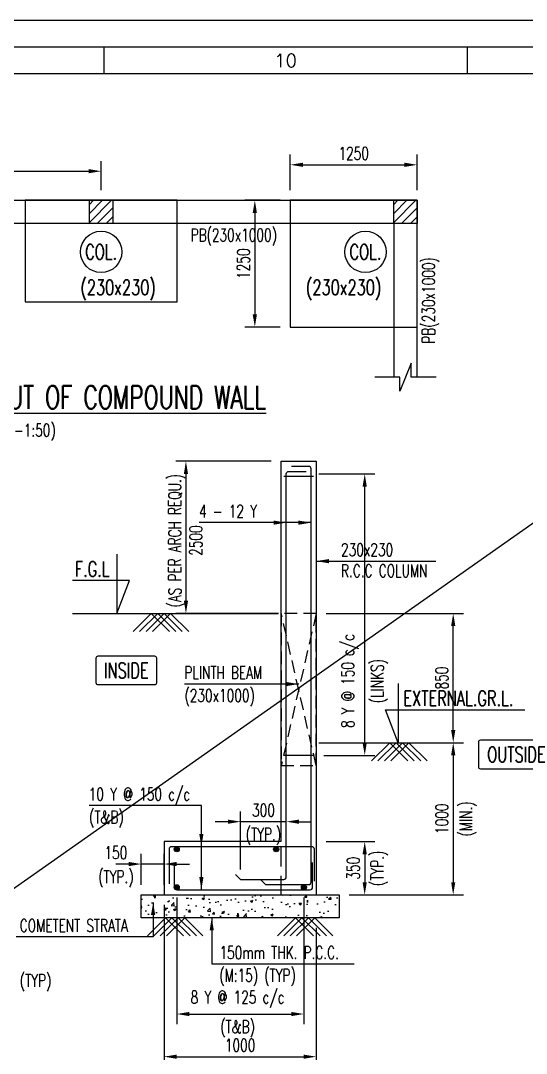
# Model space of a CAD drawing. Header units: millimetres. Extents: x 2843046 to 3042813, y -234641 to -168101.
# Drawn here: x 2906966 to 2916938, y -188464 to -168101 of the extents above; entities that cross this region are included whole.
import ezdxf
from ezdxf.enums import TextEntityAlignment as Align

# ---------------------------------------------------------------- set-up
doc = ezdxf.new("R2010")
doc.units = ezdxf.units.MM
doc.header["$MEASUREMENT"] = 0
doc.header["$PDMODE"] = 34
doc.header["$PDSIZE"] = -5
doc.linetypes.add('Hidden', pattern=[0.375, 0.25, -0.125])
for name, color, linetype in [('NO. BEAM', 3, 'Continuous'), ('PNA', 8, 'Continuous'), ('S- PILE CAP', 4, 'Continuous'), ('S-BEAM NO', 3, 'Continuous'), ('S-BEAM OUTER', 4, 'Continuous'), ('S-BEAM SIZES', 3, 'Continuous'), ('S-BRECK LINE', 8, 'Continuous'), ('S-COLUMN', 1, 'Continuous'), ('S-COLUMN CIRCLE', 9, 'Continuous'), ('S-COLUMN HATCH', 8, 'Continuous'), ('S-COLUMN NO', 2, 'Continuous'), ('S-COLUMN SIZES', 2, 'Continuous'), ('S-CUT LINE', 8, 'Continuous'), ('S-DIM-1', 5, 'Continuous'), ('S-FOOTING', 4, 'Continuous'), ('S-LEVEL SECTION', 3, 'Continuous'), ('S-PCC', 9, 'Continuous'), ('S-REINFORCEMENT', 6, 'Continuous'), ('S-TEXT', 2, 'Continuous'), ('S-TEXT-1', 4, 'Continuous'), ('S-TITIL', 6, 'Continuous'), ('SHEET', 7, 'Continuous'), ('TITLE', 6, 'Continuous')]:
    doc.layers.add(name, color=color, linetype=linetype)
doc.styles.add('ROMANS', font='simplex.shx', dxfattribs={"width": 0.7})
doc.dimstyles.new('dim100', dxfattribs={"dimtxt": 250, "dimasz": 250, "dimexe": 200, "dimexo": 200, "dimgap": 100, "dimtad": 1, "dimdec": 0, "dimzin": 0, "dimdsep": 46, "dimtxsty": 'ROMANS', "dimcen": 0, "dimclrd": 5, "dimclre": 5, "dimclrt": 4, "dimadec": 0, "dimazin": 0, "dimtfac": 1, "dimtdec": 0, "dimtix": 1, "dimtofl": 0, "dimtmove": 2, "dimatfit": 3, "dimfxl": 0, "dimtolj": 1, "dimtzin": 0, "dimlwd": -1, "dimlwe": -1, "dimarcsym": 0})
doc.dimstyles.new('dim33.33', dxfattribs={"dimtxt": 250, "dimasz": 250, "dimexe": 200, "dimexo": 200, "dimgap": 100, "dimtad": 1, "dimdec": 0, "dimlfac": 0.333331, "dimzin": 0, "dimdsep": 46, "dimtxsty": 'ROMANS', "dimcen": 0, "dimclrd": 5, "dimclre": 5, "dimclrt": 4, "dimadec": 0, "dimazin": 0, "dimtfac": 1, "dimtdec": 0, "dimtix": 1, "dimtofl": 0, "dimtmove": 2, "dimatfit": 3, "dimfxl": 0, "dimtolj": 1, "dimtzin": 0, "dimlwd": -1, "dimlwe": -1, "dimarcsym": 0})
doc.dimstyles.new('dim50', dxfattribs={"dimtxt": 250, "dimasz": 250, "dimexe": 200, "dimexo": 200, "dimgap": 100, "dimtad": 1, "dimdec": 0, "dimlfac": 0.5, "dimzin": 0, "dimdsep": 46, "dimtxsty": 'ROMANS', "dimcen": 0, "dimclrd": 5, "dimclre": 5, "dimclrt": 4, "dimadec": 0, "dimazin": 0, "dimtfac": 1, "dimtdec": 0, "dimtix": 1, "dimtofl": 0, "dimtmove": 2, "dimatfit": 3, "dimfxl": 0, "dimtolj": 1, "dimtzin": 0, "dimlwd": -1, "dimlwe": -1, "dimarcsym": 0})

# ---------------------------------------------------------------- blocks, each defined once
blk = doc.blocks.new('zw$C05B')
at = {"flags": 128}
blk.add_lwpolyline([(0, 0), (82749, 0), (82749, 58210), (0, 58210)], close=True, dxfattribs=at)
at = {"layer": 'PNA'}
for p, q in [((61569, 57718), (61569, 57226)), ((68301, 57718), (68301, 57226))]:
    blk.add_line(p, q, dxfattribs=at)
at = {"layer": 'PNA', "color": 1}
for points in [[(984, 492), (82257, 492), (82257, 57718), (984, 57718)], [(1968, 984), (81765, 984), (81765, 57226), (1968, 57226)]]:
    blk.add_lwpolyline(points, close=True, dxfattribs=at)
at = {"layer": 'PNA', "style": 'ROMANS'}
blk.add_text('10', height=246, dxfattribs=at).set_placement((64936, 57472), align=Align.MIDDLE)
blk = doc.blocks.new('*D123')
at = {"layer": 'Defpoints', "color": 0, "lineweight": -2}
for p in [(2908554, -171070), (2902554, -171643), (2908554, -171643)]:
    blk.add_point(p, dxfattribs=at)
at = {"layer": 'S-DIM-1', "color": 5}
for p, q in [((2902554, -171443), (2902554, -170870)), ((2908554, -171443), (2908554, -170870)), ((2902804, -171070), (2908304, -171070))]:
    blk.add_line(p, q, dxfattribs=at)
at = {"layer": 'S-DIM-1', "color": 5, "lineweight": -2}
for points in [[(2902804, -171028), (2902804, -171111), (2902554, -171070)], [(2908304, -171111), (2908304, -171028), (2908554, -171070)]]:
    blk.add_solid(points, dxfattribs=at)
at = {"layer": 'S-DIM-1', "color": 4, "char_height": 250, "attachment_point": 5, "style": 'ROMANS'}
for s, insert in [('\\A1;3000', (2905554, -170845)), ('\\A1;(TYP.)', (2905554, -171360))]:
    blk.add_mtext(s, dxfattribs=dict(at, insert=insert))
blk = doc.blocks.new('*D126')
at = {"layer": 'Defpoints', "color": 0, "lineweight": -2}
for p in [(2912284, -171643), (2911584, -174143), (2912284, -174143)]:
    blk.add_point(p, dxfattribs=at)
at = {"layer": 'S-DIM-1', "color": 5}
for p, q in [((2912084, -171643), (2911384, -171643)), ((2911584, -171893), (2911584, -173893)), ((2912084, -174143), (2911384, -174143))]:
    blk.add_line(p, q, dxfattribs=at)
at = {"layer": 'S-DIM-1', "color": 5, "lineweight": -2}
for points in [[(2911625, -171893), (2911542, -171893), (2911584, -171643)], [(2911542, -173893), (2911625, -173893), (2911584, -174143)]]:
    blk.add_solid(points, dxfattribs=at)
at = {"layer": 'S-DIM-1', "color": 4, "insert": (2911359, -172893), "char_height": 250, "attachment_point": 5, "rotation": 90, "style": 'ROMANS'}
blk.add_mtext('\\A1;1250', dxfattribs=at)
blk = doc.blocks.new('*D127')
at = {"layer": 'Defpoints', "color": 0, "lineweight": -2}
for p in [(2914784, -170943), (2912284, -171643), (2914784, -171643)]:
    blk.add_point(p, dxfattribs=at)
at = {"layer": 'S-DIM-1', "color": 5}
for p, q in [((2912284, -171443), (2912284, -170743)), ((2914784, -171443), (2914784, -170743)), ((2912534, -170943), (2914534, -170943))]:
    blk.add_line(p, q, dxfattribs=at)
at = {"layer": 'S-DIM-1', "color": 5, "lineweight": -2}
for points in [[(2912534, -170901), (2912534, -170985), (2912284, -170943)], [(2914534, -170985), (2914534, -170901), (2914784, -170943)]]:
    blk.add_solid(points, dxfattribs=at)
at = {"layer": 'S-DIM-1', "color": 4, "insert": (2913534, -170718), "char_height": 250, "attachment_point": 5, "style": 'ROMANS'}
blk.add_mtext('\\A1;1250', dxfattribs=at)
blk = doc.blocks.new('*D130')
at = {"layer": 'Defpoints', "color": 0, "lineweight": -2}
for p in [(2911304, -183896), (2912204, -184307), (2911304, -185036)]:
    blk.add_point(p, dxfattribs=at)
at = {"layer": 'S-DIM-1', "color": 5}
for p, q in [((2911304, -184836), (2911304, -183696)), ((2912204, -184107), (2912204, -183696))]:
    blk.add_line(p, q, dxfattribs=at)
at = {"layer": 'S-DIM-1', "color": 5, "lineweight": -3}
for p, q in [((2911054, -183896), (2910804, -183896)), ((2912204, -183896), (2911304, -183896)), ((2912454, -183896), (2912704, -183896))]:
    blk.add_line(p, q, dxfattribs=at)
at = {"layer": 'S-DIM-1', "color": 5, "lineweight": -2}
for points in [[(2911054, -183938), (2911054, -183855), (2911304, -183896)], [(2912454, -183855), (2912454, -183938), (2912204, -183896)]]:
    blk.add_solid(points, dxfattribs=at)
at = {"layer": 'S-DIM-1', "color": 4, "char_height": 250, "attachment_point": 5, "style": 'ROMANS'}
for s, insert in [('\\A1;300', (2911754, -183671)), ('\\A1;(TYP.)', (2911754, -184187))]:
    blk.add_mtext(s, dxfattribs=dict(at, insert=insert))
blk = doc.blocks.new('*D131')
at = {"layer": 'Defpoints', "color": 0, "lineweight": -2}
for p in [(2912644, -177039), (2913751, -177039), (2912744, -182589)]:
    blk.add_point(p, dxfattribs=at)
at = {"layer": 'S-DIM-1', "color": 5}
for p, q in [((2912844, -177039), (2913951, -177039)), ((2912944, -182589), (2913951, -182589))]:
    blk.add_line(p, q, dxfattribs=at)
at = {"layer": 'S-DIM-1', "color": 5, "lineweight": -3}
blk.add_line((2913751, -182339), (2913751, -177289), dxfattribs=at)
at = {"layer": 'S-DIM-1', "color": 5, "lineweight": -2}
for points in [[(2913792, -177289), (2913709, -177289), (2913751, -177039)], [(2913709, -182339), (2913792, -182339), (2913751, -182589)]]:
    blk.add_solid(points, dxfattribs=at)
at = {"layer": 'S-DIM-1', "color": 4, "char_height": 250, "attachment_point": 5, "rotation": 90, "style": 'ROMANS'}
for s, insert in [('\\A1;8 Y @ 150 c/c', (2913460, -181121)), ('\\A1;(LINKS)', (2914041, -181121))]:
    blk.add_mtext(s, dxfattribs=dict(at, insert=insert))
blk = doc.blocks.new('*D132')
at = {"layer": 'Defpoints', "color": 0, "lineweight": -2}
for p in [(2912794, -184289), (2913244, -185339), (2913751, -185339)]:
    blk.add_point(p, dxfattribs=at)
at = {"layer": 'S-DIM-1', "color": 5}
for p, q in [((2912994, -184289), (2913951, -184289)), ((2913444, -185339), (2913951, -185339))]:
    blk.add_line(p, q, dxfattribs=at)
at = {"layer": 'S-DIM-1', "color": 5, "lineweight": -3}
blk.add_line((2913751, -184539), (2913751, -185089), dxfattribs=at)
at = {"layer": 'S-DIM-1', "color": 5, "lineweight": -2}
for points in [[(2913792, -184539), (2913709, -184539), (2913751, -184289)], [(2913709, -185089), (2913792, -185089), (2913751, -185339)]]:
    blk.add_solid(points, dxfattribs=at)
at = {"layer": 'S-DIM-1', "color": 4, "char_height": 250, "attachment_point": 5, "rotation": 90, "style": 'ROMANS'}
for s, insert in [('\\A1;350', (2913526, -184814)), ('\\A1;(TYP.)', (2914041, -184814))]:
    blk.add_mtext(s, dxfattribs=dict(at, insert=insert))
blk = doc.blocks.new('*D133')
at = {"layer": 'Defpoints', "color": 0, "lineweight": -2}
for p in [(2910044, -185189), (2912552, -185189), (2912552, -187689)]:
    blk.add_point(p, dxfattribs=at)
at = {"layer": 'S-DIM-1', "color": 5}
for p, q in [((2910044, -185389), (2910044, -187889)), ((2912552, -185389), (2912552, -187889)), ((2910294, -187689), (2912302, -187689))]:
    blk.add_line(p, q, dxfattribs=at)
at = {"layer": 'S-DIM-1', "color": 5, "lineweight": -2}
for points in [[(2910294, -187648), (2910294, -187731), (2910044, -187689)], [(2912302, -187731), (2912302, -187648), (2912552, -187689)]]:
    blk.add_solid(points, dxfattribs=at)
at = {"layer": 'S-DIM-1', "color": 4, "char_height": 250, "attachment_point": 5, "style": 'ROMANS'}
for s, insert in [('\\A1;8 Y @ 125 c/c', (2911244, -187399)), ('\\A1;(T&B)', (2911244, -187980))]:
    blk.add_mtext(s, dxfattribs=dict(at, insert=insert))
blk = doc.blocks.new('*D134')
at = {"layer": 'Defpoints', "color": 0, "lineweight": -2}
for p in [(2909794, -185339), (2912794, -185789), (2912794, -188530)]:
    blk.add_point(p, dxfattribs=at)
at = {"layer": 'S-DIM-1', "color": 5}
for p, q in [((2909794, -185539), (2909794, -188730)), ((2912794, -185989), (2912794, -188730)), ((2910044, -188530), (2912544, -188530))]:
    blk.add_line(p, q, dxfattribs=at)
at = {"layer": 'S-DIM-1', "color": 5, "lineweight": -2}
for points in [[(2910044, -188489), (2910044, -188572), (2909794, -188530)], [(2912544, -188572), (2912544, -188489), (2912794, -188530)]]:
    blk.add_solid(points, dxfattribs=at)
at = {"layer": 'S-DIM-1', "color": 4, "char_height": 250, "attachment_point": 5, "style": 'ROMANS'}
for s, insert in [('\\A1;1000', (2911294, -188305)), ('\\A1;(TYP.)', (2911294, -188821))]:
    blk.add_mtext(s, dxfattribs=dict(at, insert=insert))
blk = doc.blocks.new('*D135')
at = {"layer": 'Defpoints', "color": 0, "lineweight": -2}
for p in [(2912644, -182339), (2913244, -185339), (2915496, -185339)]:
    blk.add_point(p, dxfattribs=at)
at = {"layer": 'S-DIM-1', "color": 5}
for p, q in [((2912844, -182339), (2915696, -182339)), ((2913444, -185339), (2915696, -185339))]:
    blk.add_line(p, q, dxfattribs=at)
at = {"layer": 'S-DIM-1', "color": 5, "lineweight": -3}
blk.add_line((2915496, -182589), (2915496, -185089), dxfattribs=at)
at = {"layer": 'S-DIM-1', "color": 5, "lineweight": -2}
for points in [[(2915538, -182589), (2915455, -182589), (2915496, -182339)], [(2915455, -185089), (2915538, -185089), (2915496, -185339)]]:
    blk.add_solid(points, dxfattribs=at)
at = {"layer": 'S-DIM-1', "color": 4, "char_height": 250, "attachment_point": 5, "rotation": 90, "style": 'ROMANS'}
for s, insert in [('\\A1;1000', (2915271, -183839)), ('\\A1;(MIN.)', (2915787, -183839))]:
    blk.add_mtext(s, dxfattribs=dict(at, insert=insert))
blk = doc.blocks.new('*D136')
at = {"layer": 'Defpoints', "color": 0, "lineweight": -2}
for p in [(2912794, -179789), (2915496, -179789), (2912944, -182339)]:
    blk.add_point(p, dxfattribs=at)
at = {"layer": 'S-DIM-1', "color": 5}
for p, q in [((2912994, -179789), (2915696, -179789)), ((2913144, -182339), (2915696, -182339))]:
    blk.add_line(p, q, dxfattribs=at)
at = {"layer": 'S-DIM-1', "color": 5, "lineweight": -3}
blk.add_line((2915496, -182089), (2915496, -180039), dxfattribs=at)
at = {"layer": 'S-DIM-1', "color": 5, "lineweight": -2}
for points in [[(2915538, -180039), (2915455, -180039), (2915496, -179789)], [(2915455, -182089), (2915538, -182089), (2915496, -182339)]]:
    blk.add_solid(points, dxfattribs=at)
at = {"layer": 'S-DIM-1', "color": 4, "insert": (2915271, -181064), "char_height": 250, "attachment_point": 5, "rotation": 90, "style": 'ROMANS'}
blk.add_mtext('\\A1;850', dxfattribs=at)
blk = doc.blocks.new('*D137')
at = {"layer": 'Defpoints', "color": 0, "lineweight": -2}
for p in [(2909344, -184732), (2909344, -185339), (2909794, -185339)]:
    blk.add_point(p, dxfattribs=at)
at = {"layer": 'S-DIM-1', "color": 5}
for p, q in [((2909344, -185139), (2909344, -184532)), ((2909794, -185139), (2909794, -184532))]:
    blk.add_line(p, q, dxfattribs=at)
at = {"layer": 'S-DIM-1', "color": 5, "lineweight": -3}
for p, q in [((2909094, -184732), (2908844, -184732)), ((2909794, -184732), (2909344, -184732)), ((2910044, -184732), (2910294, -184732))]:
    blk.add_line(p, q, dxfattribs=at)
at = {"layer": 'S-DIM-1', "color": 5, "lineweight": -2}
for points in [[(2909094, -184774), (2909094, -184690), (2909344, -184732)], [(2910044, -184690), (2910044, -184774), (2909794, -184732)]]:
    blk.add_solid(points, dxfattribs=at)
at = {"layer": 'S-DIM-1', "color": 4, "char_height": 250, "attachment_point": 5, "style": 'ROMANS'}
for s, insert in [('\\A1;150', (2908844, -184507)), ('\\A1;(TYP.)', (2908844, -185023))]:
    blk.add_mtext(s, dxfattribs=dict(at, insert=insert))
blk = doc.blocks.new('*D141')
at = {"layer": 'Defpoints', "color": 0, "lineweight": -2}
for p in [(2912104, -176789), (2910225, -179789), (2912254, -179789)]:
    blk.add_point(p, dxfattribs=at)
at = {"layer": 'S-DIM-1', "color": 5}
for p, q in [((2911904, -176789), (2910025, -176789)), ((2912054, -179789), (2910025, -179789))]:
    blk.add_line(p, q, dxfattribs=at)
at = {"layer": 'S-DIM-1', "color": 5, "lineweight": -3}
blk.add_line((2910225, -177039), (2910225, -179539), dxfattribs=at)
at = {"layer": 'S-DIM-1', "color": 5, "lineweight": -2}
for points in [[(2910267, -177039), (2910184, -177039), (2910225, -176789)], [(2910184, -179539), (2910267, -179539), (2910225, -179789)]]:
    blk.add_solid(points, dxfattribs=at)
at = {"layer": 'S-DIM-1', "color": 4, "insert": (2910213, -178353), "char_height": 250, "attachment_point": 5, "rotation": 90, "style": 'ROMANS'}
blk.add_mtext('\\A1;{(AS PER ARCH REQU.)\\P2500}', dxfattribs=at)

msp = doc.modelspace()

# ---------------------------------------------------------------- hatches: boundary and pattern name
at = {"layer": 'S-COLUMN HATCH'}
h = msp.add_hatch(dxfattribs=at)
h.set_pattern_fill('ANSI31', color=256, scale=1000, angle=360, style=0)
h.set_pattern_definition([(45, (-15414461.37, 1230941.06), (-88.38834765, 88.38834765), [])])
h.paths.add_polyline_path([(2908323.6, -172103), (2908323.6, -171643), (2908783.6, -171643), (2908783.6, -172103)])
h = msp.add_hatch(dxfattribs=at)
h.set_pattern_fill('ANSI31', color=256, scale=1000, angle=360, style=0)
h.set_pattern_definition([(45, (-15408461.37, 1230941.06), (-88.38834765, 88.38834765), [])])
h.paths.add_polyline_path([(2914323.6, -172103), (2914323.6, -171643), (2914783.6, -171643), (2914783.6, -172103)])
at = {"layer": 'S-PCC', "linetype": 'ByBlock'}
h = msp.add_hatch(dxfattribs=at)
h.set_pattern_fill('AR-CONC,_O', color=8, scale=66.666667)
h.set_pattern_definition([(50, (-14190073.47, 225987.74), (478.173455, -41.834757), [50, -550]), (355, (-14190073.47, 225987.74), (-92.500889, 501.461422), [40, -440]), (100.4514445, (-14190033.6, 225984.25), (385.672564, 459.626661), [42.493461, -467.428075]), (46.1842, (-14190073.47, 226121.1), (711.49422, -110.346187), [75, -825]), (96.6356355, (-14190014.2, 226111.9), (623.107964, 649.4124), [63.740228, -701.142507]), (351.184164, (-14190073.5, 226121.1), (623.107963, 649.4124), [60, -660]), (21, (-14190006.8, 226087.74), (397.938035, -268.412594), [50, -550]), (326, (-14190006.8, 226087.74), (162.210221, 483.433363), [40, -440]), (71.4514447, (-14189973.64, 226065.37), (560.148251, 215.020769), [42.49346, -467.428075]), (37.5, (-14190073.47, 225987.74), (8.1065702, 221.9292359), [0, -434.6666667, 0, -446.6666667, 0, -441.6666667]), (7.5, (-14190073.47, 225987.74), (175.3796916, 262.9411413), [0, -254.6666667, 0, -424.6666667, 0, -168.3333333]), (327.5, (-14190222.13, 225987.74), (355.8816241, -15.0365812), [0, -166.6666667, 0, -520, 0, -690]), (317.5, (-14190288.8, 225987.74), (388.7907796, 66.736655), [0, -216.6666667, 0, -345.3333333, 0, -490])])
h.paths.add_polyline_path([(2909344, -185789.5), (2909344, -185339.5), (2913244, -185339.5), (2913244, -185789.5)])

# ---------------------------------------------------------------- linework, layer by layer
at = {"layer": 'NO. BEAM', "color": 7}
msp.add_lwpolyline([(2909610.1, -180634.4), (2908490.1, -180634.4, 0.4142136), (2908450.1, -180674.4), (2908450.1, -181154.4, 0.4142136), (2908490.1, -181194.4), (2909610.1, -181194.4, 0.4142136), (2909650.1, -181154.4), (2909650.1, -180674.4, 0.4142136)], format="xyb", close=True, dxfattribs=at)
at = {"layer": 'NO. BEAM', "color": 7, "elevation": 24.9}
msp.add_lwpolyline([(2917452, -182291), (2916032, -182291, 0.4142136), (2915992, -182331), (2915992, -182811, 0.4142136), (2916032, -182851), (2917452, -182851, 0.4142136), (2917492, -182811), (2917492, -182331, 0.4142136)], format="xyb", close=True, dxfattribs=at)
at = {"layer": 'S- PILE CAP', "color": 8, "linetype": 'Hidden', "ltscale": 1500}
msp.add_line((2912104, -185339.5, 5.5), (2912104, -184289.5, 5.5), dxfattribs=at)
at = {"layer": 'S-BEAM OUTER'}
for p, q in [((2902783.6, -171643), (2908323.6, -171643)), ((2908783.6, -171643), (2914323.6, -171643)), ((2908323.6, -172103), (2902783.6, -172103)), ((2914323.6, -172103), (2908783.6, -172103)), ((2914323.6, -172103), (2914323.6, -175130)), ((2914783.6, -175130), (2914783.6, -172103))]:
    msp.add_line(p, q, dxfattribs=at)
at = {"layer": 'S-BEAM OUTER', "color": 8, "linetype": 'Hidden', "ltscale": 1000, "elevation": 24.9}
msp.add_lwpolyline([(2912104, -182789.5), (2912794, -182789.5), (2912794, -179789.5), (2912104, -179789.5)], close=True, dxfattribs=at)
at = {"layer": 'S-BEAM SIZES', "color": 30, "lineweight": -2}
msp.add_line((2931157.9, -168100.8, 153353), (2843046.1, -230083.7, 153353), dxfattribs=at)
at = {"layer": 'S-BRECK LINE'}
msp.add_lwpolyline([(2915158.6, -175130), (2914666.4, -175130), (2914666.4, -174855.3), (2914440.8, -175404.8), (2914440.8, -175130), (2913948.6, -175130)], dxfattribs=at)
at = {"layer": 'S-COLUMN'}
for points in [[(2908783.6, -172103), (2908323.6, -172103), (2908323.6, -171643), (2908783.6, -171643)], [(2914783.6, -172103), (2914323.6, -172103), (2914323.6, -171643), (2914783.6, -171643)]]:
    msp.add_lwpolyline(points, close=True, dxfattribs=at)
at = {"layer": 'S-COLUMN', "color": 4, "elevation": 24.9}
msp.add_lwpolyline([(2912104, -184289.5), (2912104, -176789.5), (2912794, -176789.5), (2912794, -185339.5)], dxfattribs=at)
at = {"layer": 'S-COLUMN CIRCLE'}
for centre in [(2908553.6, -172660.6), (2913766.1, -172660.6)]:
    msp.add_circle(centre, 407.5, dxfattribs=at)
at = {"layer": 'S-COLUMN NO'}
for p, q in [((2912744, -177089.5, 24.9), (2912154, -177089.5, 24.9)), ((2912744, -182589.5, -19.4), (2912154, -182589.5, -19.4))]:
    msp.add_line(p, q, dxfattribs=at)
at = {"layer": 'S-CUT LINE', "linetype": 'Hidden', "ltscale": 1000}
for p, q in [((2912794, -179789.5, 24.9), (2912104, -182789.5)), ((2912794, -182789.5), (2912104, -179789.5, 24.9))]:
    msp.add_line(p, q, dxfattribs=at)
at = {"layer": 'S-FOOTING'}
for points in [[(2910053.6, -173643), (2910053.6, -171643), (2907053.6, -171643), (2907053.6, -173643)], [(2914783.6, -174143), (2914783.6, -171643), (2912283.6, -171643), (2912283.6, -174143)]]:
    msp.add_lwpolyline(points, close=True, dxfattribs=at)
at = {"layer": 'S-FOOTING', "elevation": 5.5}
msp.add_lwpolyline([(2912104, -184289.5), (2909794, -184289.5), (2909794, -185339.5), (2912794, -185339.5)], dxfattribs=at)
at = {"layer": 'S-LEVEL SECTION'}
for p, q in [((2907988.1, -179789.5, 23.7), (2912044, -179789.5, 23.7)), ((2912944, -182339.5, 49.9), (2914984.6, -182339.5, 49.9))]:
    msp.add_line(p, q, dxfattribs=at)
for points, elevation in [([(2908861.7, -178619.1), (2908861.7, -179789.5), (2909111.7, -179139.5), (2907988.1, -179139.5)], 23.7), ([(2914409.1, -181169.1), (2914409.1, -182339.5), (2914159.1, -181689.5), (2916907.6, -181689.5)], 49.9)]:
    msp.add_lwpolyline(points, dxfattribs=dict(at, elevation=elevation))
at = {"layer": 'S-PCC', "elevation": 23.7}
for points in [[(2909185, -180147.5), (2909543, -179789.5), (2909901, -180147.5)], [(2909311.6, -180147.5), (2909669.6, -179789.5), (2910027.5, -180147.5)], [(2909438.2, -180147.5), (2909796.1, -179789.5), (2910154.1, -180147.5)], [(2909564.7, -180147.5), (2909922.7, -179789.5), (2910280.7, -180147.5)]]:
    msp.add_lwpolyline(points, dxfattribs=at)
at = {"layer": 'S-PCC', "color": 8}
for points, elevation in [([(2914602, -182697.5), (2914244, -182339.5), (2913886.1, -182697.5)], 49.9), ([(2914728.6, -182697.5), (2914370.6, -182339.5), (2914012.6, -182697.5)], 49.9), ([(2914855.1, -182697.5), (2914497.2, -182339.5), (2914139.2, -182697.5)], 49.9), ([(2914981.7, -182697.5), (2914623.7, -182339.5), (2914265.7, -182697.5)], 49.9), ([(2909464.2, -186147.5), (2909822.2, -185789.5), (2910180.1, -186147.5)], 30.5), ([(2909590.8, -186147.5), (2909948.7, -185789.5), (2910306.7, -186147.5)], 30.5), ([(2909717.3, -186147.5), (2910075.3, -185789.5), (2910433.3, -186147.5)], 30.5), ([(2909843.9, -186147.5), (2910201.8, -185789.5), (2910559.8, -186147.5)], 30.5), ([(2912744, -186147.5), (2912386.1, -185789.5), (2912028.1, -186147.5)], 30.5), ([(2912870.6, -186147.5), (2912512.6, -185789.5), (2912154.7, -186147.5)], 30.5), ([(2912997.2, -186147.5), (2912639.2, -185789.5), (2912281.2, -186147.5)], 30.5), ([(2913123.7, -186147.5), (2912765.8, -185789.5), (2912407.8, -186147.5)], 30.5)]:
    msp.add_lwpolyline(points, dxfattribs=dict(at, elevation=elevation))
at = {"layer": 'S-PCC', "color": 8, "elevation": 30.5}
msp.add_lwpolyline([(2909344, -185789.5), (2909344, -185339.5), (2913244, -185339.5), (2913244, -185789.5)], close=True, dxfattribs=at)
at = {"layer": 'S-REINFORCEMENT', "ltscale": 10}
for points, elevation in [([(2911694, -185036), (2911794, -185136), (2912644, -185136, 0.4142136), (2912694, -185086), (2912694, -176939.5, 0.4142136), (2912644, -176889.5), (2912304, -176889.5)], 24.9), ([(2911204, -184936), (2911304, -185036), (2912154, -185036, 0.4142136), (2912204, -184986), (2912204, -177039.5, -0.4142136), (2912254, -176989.5), (2912594, -176989.5)], 24.9), ([(2912757.5, -185071.1), (2912757.5, -184439.5, 0.4142136), (2912707.5, -184389.5), (2909944, -184389.5, 0.4142136), (2909894, -184439.5), (2909894, -185121.5)], 5.5), ([(2909994, -184698.7), (2909994, -185189.5, 0.4142136), (2910044, -185239.5), (2912673.2, -185239.5, 0.4142136), (2912723.2, -185189.5), (2912723.2, -184698.7)], 5.5)]:
    msp.add_lwpolyline(points, format="xyb", dxfattribs=dict(at, elevation=elevation))
at = {"layer": 'S-REINFORCEMENT', "ltscale": 10, "const_width": 50, "elevation": 30.5}
for points in [[(2910069, -184439.5, 1), (2910019, -184439.5, 1)], [(2911979.5, -184439.5, -1), (2912029.5, -184439.5, -1)], [(2910069, -185189.5, -1), (2910019, -185189.5, -1)], [(2912527.5, -185189.5, 1), (2912577.5, -185189.5, 1)]]:
    msp.add_lwpolyline(points, format="xyb", close=True, dxfattribs=at)
at = {"layer": 'S-REINFORCEMENT', "ltscale": 10}
for centre in [(2910044, -184439.5, 5.5), (2912004.5, -184439.5, 5.5), (2910044, -185189.5, 5.5), (2912552.5, -185189.5, 5.5)]:
    msp.add_circle(centre, 50, dxfattribs=at)

# ---------------------------------------------------------------- block references
at = {"layer": 'SHEET', "xscale": 1.064813359128304, "yscale": 1.064813359128304, "zscale": 1.064813359128304}
msp.add_blockref('zw$C05B', (2843046.1, -230083.7, 153353), dxfattribs=at)

# ---------------------------------------------------------------- texts
at = {"layer": 'S-BEAM NO', "style": 'ROMANS', "width": 0.7}
msp.add_text('PB(230x1000)', height=250, dxfattribs=at).set_placement((2911168.6, -172328), align=Align.MIDDLE_CENTER)
msp.add_text('PB(230x1000)', height=250, rotation=90, dxfattribs=at).set_placement((2915008.6, -173616.5), align=Align.MIDDLE_CENTER)
at = {"layer": 'S-COLUMN NO', "style": 'ROMANS', "width": 0.7}
for p in [(2908553.6, -172660.6), (2913766.1, -172660.6)]:
    msp.add_text('COL.', height=300, dxfattribs=at).set_placement(p, align=Align.MIDDLE)
at = {"layer": 'S-COLUMN SIZES', "style": 'ROMANS', "width": 0.7}
for p in [(2908146.1, -173360.6), (2912593.6, -173360.6)]:
    msp.add_text('(230x230)', height=300, dxfattribs=at).set_placement(p, align=Align.MIDDLE_LEFT)
at = {"layer": 'S-LEVEL SECTION', "style": 'ROMANS', "width": 0.7}
for s, p in [('F.G.L', (2908034.9, -178914.5, 23.7)), ('EXTERNAL.GR.L.', (2914515.1, -181464.5, 49.9))]:
    msp.add_text(s, height=300, dxfattribs=at).set_placement(p, align=Align.MIDDLE_LEFT)
at = {"layer": 'S-TEXT', "style": 'ROMANS', "width": 0.7}
msp.add_text('(SCALE :-1:50)', height=250, dxfattribs=at).set_placement((2906738.9, -176177.7), align=Align.MIDDLE_CENTER)
at = {"layer": 'S-TEXT-1', "style": 'ROMANS', "width": 0.7}
for s, p in [('4 - 12 Y', (2910485.2, -177774.5, 24.9)), ('230x230', (2913284.2, -178533.9, 24.9)), ('R.C.C COLUMN', (2913284.2, -178948.2, 24.9)), ('PLINTH BEAM', (2910196.1, -180957.4, 49.9)), ('(230x1000)', (2910196.1, -181407.4, 24.9)), ('10 Y @ 150 c/c', (2908307.4, -183354.5, 30.5)), ('(T&B)', (2908314.4, -183804.5, 30.5)), ('COMETENT STRATA', (2906948.3, -185944.4, 5.5)), ('150mm THK. P.C.C.', (2910887, -186478.4, 5.5)), ('(TYP)', (2906948.3, -187030.9, 5.5)), ('(M:15) (TYP)', (2910884, -186926, 5.5))]:
    msp.add_text(s, height=250, dxfattribs=at).set_placement(p, align=Align.MIDDLE_LEFT)
at = {"layer": 'S-TITIL', "style": 'ROMANS', "width": 0.7}
msp.add_text('%%UPART FOUNDATION LAYOUT OF COMPOUND WALL', height=450, dxfattribs=at).set_placement((2906738.9, -175527.7), align=Align.MIDDLE_CENTER)
at = {"layer": 'TITLE', "color": 2, "style": 'ROMANS', "width": 0.7}
for s, p in [('INSIDE', (2909050.1, -180914.4)), ('OUTSIDE', (2916742, -182571, 24.9))]:
    msp.add_text(s, height=300, dxfattribs=at).set_placement(p, align=Align.MIDDLE_CENTER)

# ---------------------------------------------------------------- dimensions: what is measured, and where the dimension line sits
at = {"layer": 'S-DIM-1'}
dim = msp.add_linear_dim(base=(2914783.6, -170943), p1=(2912283.6, -171643), p2=(2914783.6, -171643), angle=180, dimstyle='dim50', override={"dimtmove": 0}, dxfattribs=at)
dim.commit()
dim.dimension.update_dxf_attribs({"geometry": '*D127', "text_midpoint": (2913533.6, -170943), "dimtype": 160})
dim = msp.add_linear_dim(base=(2908553.6, -171069.5, 1.3), p1=(2902553.6, -171643), p2=(2908553.6, -171643), text='<>\\X(TYP.)', dimstyle='dim50', dxfattribs=at)
dim.commit()
dim.dimension.update_dxf_attribs({"geometry": '*D123', "text_midpoint": (2905553.6, -171069.5, 1.3)})
dim = msp.add_linear_dim(base=(2911583.6, -174143), p1=(2912283.6, -171643), p2=(2912283.6, -174143), angle=90, dimstyle='dim50', dxfattribs=at)
dim.commit()
dim.dimension.update_dxf_attribs({"geometry": '*D126', "text_midpoint": (2911358.6, -172893)})
for base, p1, p2, angle, text, override, picture, middle in [((2910225.5, -179789.5, 24.9), (2912104, -176789.5, 49.9), (2912254, -179789.5, 24.9), 90, '{(AS PER ARCH REQU.)\\P2500}', {"dimtofl": 1, "dimtmove": 1, "dimlwd": 65533}, '*D141', (2910669.9, -178353.3, 24.9)), ((2913750.7, -177039.5, 0), (2912744, -182589.5, -19.4), (2912644, -177039.5), 90, '8 Y @ 150 c/c\\X(LINKS)', {"dimtxt": 250, "dimasz": 250, "dimtofl": 1, "dimtmove": 0, "dimlwd": 65533}, '*D131', (2913750.7, -181121.1, 0)), ((2909344, -184732, -19.4), (2909794, -185339.5, -19.4), (2909344, -185339.5, -19.4), 180, '<>\\X(TYP.)', {"dimtxt": 250, "dimasz": 250, "dimtofl": 1, "dimtmove": 2, "dimlwd": 65533}, '*D137', (2908844, -184732, -19.4))]:
    dim = msp.add_linear_dim(base=base, p1=p1, p2=p2, angle=angle, text=text, dimstyle='dim33.33', override=override, dxfattribs=at)
    dim.commit()
    dim.dimension.update_dxf_attribs({"geometry": picture, "text_midpoint": middle, "dimtype": 160})
dim = msp.add_linear_dim(base=(2915496.5, -179789.5), p1=(2912944, -182339.5, 49.9), p2=(2912794, -179789.5, 24.9), angle=270, dimstyle='dim33.33', override={"dimtxt": 250, "dimasz": 250, "dimtofl": 1, "dimtmove": 0, "dimlwd": 65533}, dxfattribs=at)
dim.commit()
dim.dimension.update_dxf_attribs({"geometry": '*D136', "text_midpoint": (2915271.5, -181064.5)})
for base, p1, p2, angle, text, picture, middle in [((2915496.5, -185339.5), (2912644, -182339.5, 119.2), (2913244, -185339.5, -19.4), 90, '<>\\X(MIN.)', '*D135', (2915496.5, -183839.5)), ((2911304, -183896.3, -19.4), (2912204, -184306.5, -19.4), (2911304, -185036, -3.2), 180, '<>\\X(TYP.)', '*D130', (2911754, -183896.3, -19.4)), ((2913750.7, -185339.5, -19.4), (2912794, -184289.5, 24.9), (2913244, -185339.5, -19.4), 90, '<>\\X(TYP.)', '*D132', (2913750.7, -184814.5, -19.4))]:
    dim = msp.add_linear_dim(base=base, p1=p1, p2=p2, angle=angle, text=text, dimstyle='dim33.33', override={"dimtxt": 250, "dimasz": 250, "dimtofl": 1, "dimtmove": 0, "dimlwd": 65533}, dxfattribs=at)
    dim.commit()
    dim.dimension.update_dxf_attribs({"geometry": picture, "text_midpoint": middle})
dim = msp.add_linear_dim(base=(2912552.5, -187689.2), p1=(2910044, -185189.5, -19.4), p2=(2912552.5, -185189.5, 30.5), text='8 Y @ 125 c/c\\X(T&B)', dimstyle='dim33.33', override={"dimtxt": 250, "dimasz": 250, "dimtmove": 0}, dxfattribs=at)
dim.commit()
dim.dimension.update_dxf_attribs({"geometry": '*D133', "text_midpoint": (2911244, -187689.2), "dimtype": 160})
dim = msp.add_linear_dim(base=(2912794, -188530.4), p1=(2909794, -185339.5, -19.4), p2=(2912794, -185789.5), text='<>\\X(TYP.)', dimstyle='dim33.33', override={"dimtxt": 250, "dimasz": 250, "dimtmove": 0}, dxfattribs=at)
dim.commit()
dim.dimension.update_dxf_attribs({"geometry": '*D134', "text_midpoint": (2911294, -188530.4)})

# ---------------------------------------------------------------- leaders
for points, dimstyle in [([(2912204, -177999.5), (2910485.2, -177999.5)], 'dim33.33'), ([(2912694, -177999.5), (2910485.2, -177999.5)], 'dim33.33'), ([(2912794, -178758.9), (2915156.7, -178758.9)], 'dim33.33'), ([(2912449, -181182.4, 24.9), (2910196.1, -181182.4, 24.9)], 'dim33.33'), ([(2910529.8, -185239.5), (2910529.8, -183579.5), (2908314.4, -183579.5)], 'dim100'), ([(2909578.5, -185488.1), (2909578.5, -186167), (2906875.9, -186167)], 'dim33.33'), ([(2910734, -185789.5), (2910734, -186701), (2913542.7, -186701)], 'dim33.33')]:
    msp.add_leader(points, dimstyle=dimstyle, dxfattribs=at)
msp.add_leader([(2910529.8, -184389.5), (2910529.8, -183579.5), (2908314.4, -183579.5)], dimstyle='dim100', override={"dimasz": 250}, dxfattribs=at)

doc.saveas('drawing.dxf')
